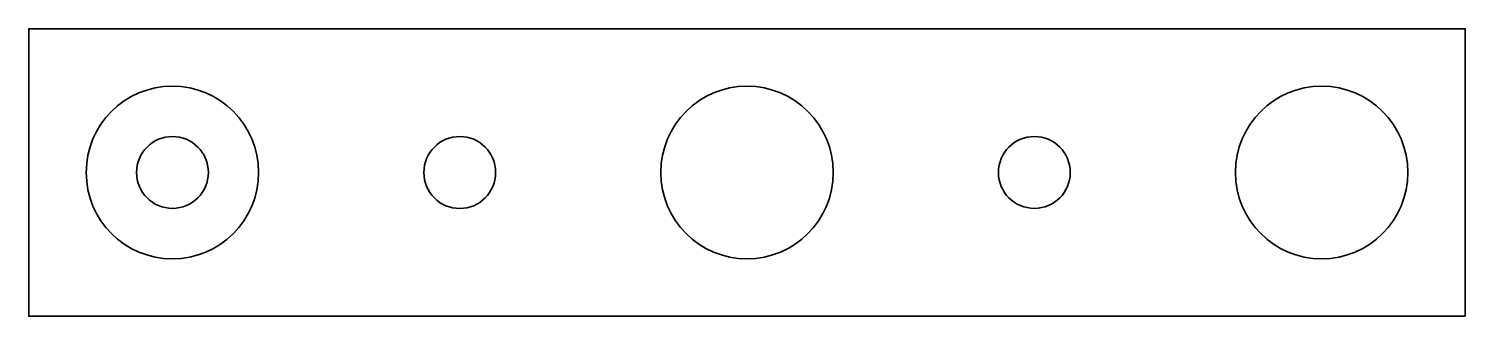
# Model space of a CAD drawing. Header units: inches. Extents: x 18 to 118, y -90 to -70.
import ezdxf

# ---------------------------------------------------------------- set-up
doc = ezdxf.new("R2010")
doc.units = ezdxf.units.IN
doc.header["$MEASUREMENT"] = 0
doc.layers.add('Ebene 1', color=7, linetype='Continuous')

msp = doc.modelspace()

# ---------------------------------------------------------------- linework, layer by layer
at = {"layer": 'Ebene 1', "color": 179, "lineweight": 35, "true_color": 0x1c1c1b}
msp.add_lwpolyline([(117.52, -90.1), (17.52, -90.1), (17.52, -70.1), (117.52, -70.1), (117.52, -90.1)], dxfattribs=at)
for points in [[(33.52, -80.1), (33.52, -83.42), (30.83, -86.11), (27.52, -86.11), (24.2, -86.11), (21.52, -83.42), (21.52, -80.1), (21.52, -76.79), (24.2, -74.1), (27.52, -74.1), (30.83, -74.1), (33.52, -76.79), (33.52, -80.1)], [(73.52, -80.1), (73.52, -83.42), (70.83, -86.11), (67.52, -86.11), (64.2, -86.11), (61.52, -83.42), (61.52, -80.1), (61.52, -76.79), (64.2, -74.1), (67.52, -74.1), (70.83, -74.1), (73.52, -76.79), (73.52, -80.1)], [(73.52, -80.1), (73.52, -83.42), (70.83, -86.11), (67.52, -86.11), (64.2, -86.11), (61.52, -83.42), (61.52, -80.1), (61.52, -76.79), (64.2, -74.1), (67.52, -74.1), (70.83, -74.1), (73.52, -76.79), (73.52, -80.1)], [(113.52, -80.1), (113.52, -83.42), (110.83, -86.11), (107.52, -86.11), (104.2, -86.11), (101.52, -83.42), (101.52, -80.1), (101.52, -76.79), (104.2, -74.1), (107.52, -74.1), (110.83, -74.1), (113.52, -76.79), (113.52, -80.1)], [(30.02, -80.1), (30.02, -81.49), (28.9, -82.6), (27.52, -82.6), (26.14, -82.6), (25.02, -81.49), (25.02, -80.1), (25.02, -78.72), (26.14, -77.6), (27.52, -77.6), (28.9, -77.6), (30.02, -78.72), (30.02, -80.1)], [(50.02, -80.1), (50.02, -81.49), (48.9, -82.61), (47.52, -82.61), (46.14, -82.61), (45.02, -81.49), (45.02, -80.1), (45.02, -78.72), (46.14, -77.6), (47.52, -77.6), (48.9, -77.6), (50.02, -78.72), (50.02, -80.1)], [(90.02, -80.1), (90.02, -81.49), (88.9, -82.6), (87.52, -82.6), (86.14, -82.6), (85.02, -81.49), (85.02, -80.1), (85.02, -78.72), (86.14, -77.6), (87.52, -77.6), (88.9, -77.6), (90.02, -78.72), (90.02, -80.1)], [(90.02, -80.1), (90.02, -81.49), (88.9, -82.6), (87.52, -82.6), (86.14, -82.6), (85.02, -81.49), (85.02, -80.1), (85.02, -78.72), (86.14, -77.6), (87.52, -77.6), (88.9, -77.6), (90.02, -78.72), (90.02, -80.1)]]:
    msp.add_open_spline(points, degree=3, knots=[0, 0, 0, 0, 1, 1, 1, 2, 2, 2, 3, 3, 3, 4, 4, 4, 4], dxfattribs=at)

doc.saveas('drawing.dxf')
